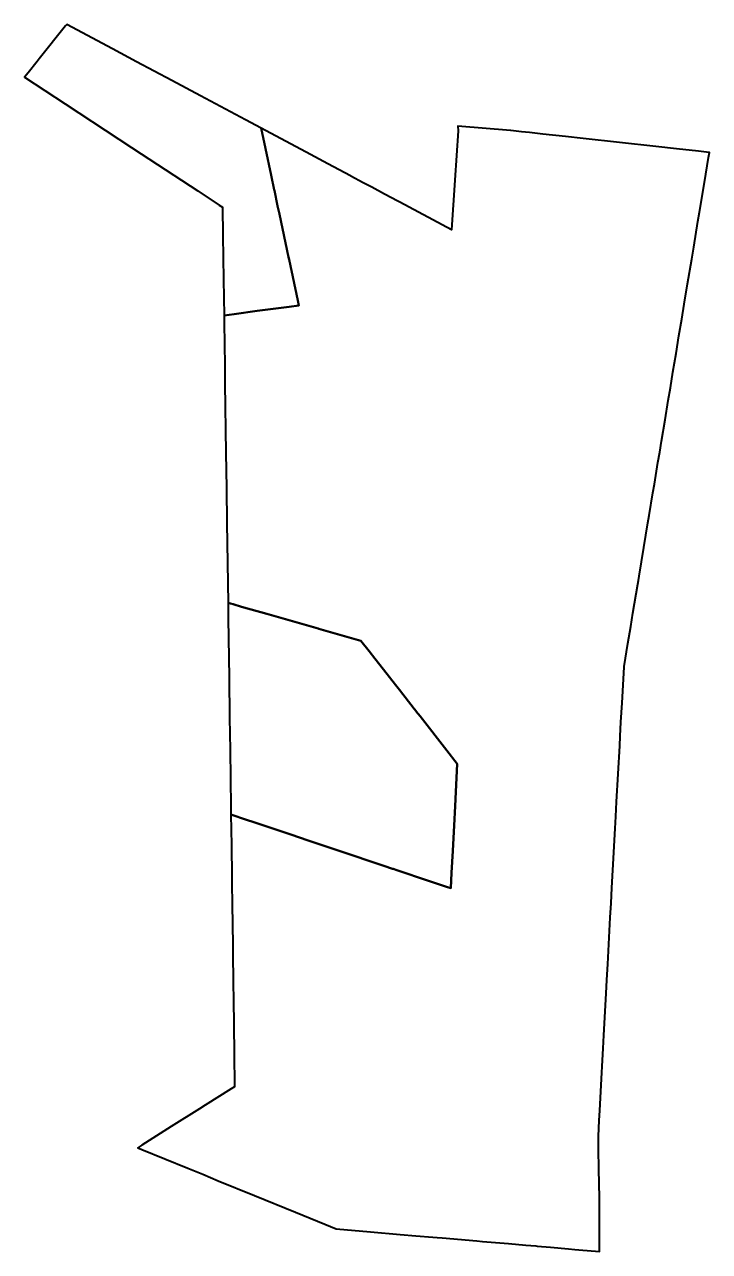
# Model space of a CAD drawing. Header units: metres. Extents: x 808112.7 to 808160.7, y 9157267.4 to 9157353.4.
import ezdxf

# ---------------------------------------------------------------- set-up
doc = ezdxf.new("R2010")
doc.units = ezdxf.units.M
doc.header["$MEASUREMENT"] = 0
doc.layers.add('2772-21238', color=1, linetype='Continuous')

msp = doc.modelspace()

# ---------------------------------------------------------------- linework, layer by layer
at = {"layer": '2772-21238', "color": 4, "lineweight": 40, "true_color": 0x00ffff}
msp.add_lwpolyline([(808112.952, 9157350.019), (808112.692, 9157349.695), (808115.538, 9157347.826), (808119.299, 9157345.357), (808120.185, 9157344.776), (808120.859, 9157344.334), (808124.819, 9157341.734), (808126.328, 9157340.743), (808126.563, 9157340.59), (808126.59, 9157338.616), (808126.632, 9157335.532), (808126.667, 9157333.017), (808127.031, 9157333.065), (808127.375, 9157333.111), (808128.987, 9157333.326), (808131.222, 9157333.623), (808131.913, 9157333.715), (808131.838, 9157334.064), (808131.223, 9157336.938), (808131.188, 9157337.102), (808130.548, 9157340.095), (808130.419, 9157340.699), (808130.193, 9157341.755), (808130.182, 9157341.805), (808129.961, 9157342.836), (808129.562, 9157344.703), (808129.257, 9157346.13), (808128.158, 9157346.716), (808125.027, 9157348.387), (808123.01, 9157349.464), (808120.538, 9157350.783), (808118.849, 9157351.684), (808115.65, 9157353.392), (808115.572, 9157353.295), (808113.723, 9157350.984), (808113.577, 9157350.801)], close=True, dxfattribs=at)
at = {"layer": '2772-21238', "color": 132, "lineweight": 40, "true_color": 0x00cccc}
for points in [[(808120.904, 9157274.878), (808120.62, 9157274.699), (808120.918, 9157274.577), (808124.119, 9157273.268), (808125.175, 9157272.836), (808126.264, 9157272.39), (808128.804, 9157271.352), (808131.675, 9157270.178), (808133.715, 9157269.344), (808134.509, 9157269.019), (808136.923, 9157268.809), (808138.991, 9157268.629), (808140.104, 9157268.532), (808141.289, 9157268.428), (808141.584, 9157268.41), (808141.945, 9157268.379), (808144.364, 9157268.171), (808144.775, 9157268.136), (808146.583, 9157267.98), (808147.799, 9157267.876), (808148.497, 9157267.816), (808148.603, 9157267.807), (808149.534, 9157267.727), (808150.797, 9157267.618), (808151.239, 9157267.58), (808151.515, 9157267.556), (808152.961, 9157267.432), (808152.973, 9157269.096), (808152.972, 9157269.132), (808152.957, 9157271.183), (808152.923, 9157273.191), (808152.899, 9157274.593), (808152.89, 9157275.148), (808152.884, 9157275.517), (808152.943, 9157276.607), (808152.981, 9157277.306), (808153.103, 9157279.523), (808153.174, 9157280.832), (808153.219, 9157281.646), (808153.27, 9157282.591), (808153.429, 9157285.5), (808153.482, 9157286.469), (808153.542, 9157287.569), (808153.72, 9157290.83), (808153.775, 9157291.827), (808153.834, 9157292.909), (808153.901, 9157294.144), (808154.061, 9157297.07), (808154.106, 9157297.897), (808154.163, 9157298.934), (808154.377, 9157302.846), (808154.415, 9157303.545), (808154.468, 9157304.506), (808154.542, 9157305.875), (808154.679, 9157308.374), (808154.686, 9157308.419), (808154.953, 9157310.027), (808155.151, 9157311.221), (808155.306, 9157312.151), (808155.642, 9157314.177), (808155.686, 9157314.441), (808155.736, 9157314.745), (808156.068, 9157316.745), (808156.355, 9157318.471), (808156.44, 9157318.983), (808156.705, 9157320.581), (808156.807, 9157321.194), (808157.058, 9157322.71), (808157.18, 9157323.442), (808157.307, 9157324.207), (808157.553, 9157325.693), (808157.779, 9157327.054), (808157.927, 9157327.948), (808158.107, 9157329.032), (808158.326, 9157330.351), (808158.529, 9157331.573), (808158.724, 9157332.746), (808158.899, 9157333.804), (808159.135, 9157335.222), (808159.42, 9157336.944), (808159.563, 9157337.804), (808159.861, 9157339.598), (808159.967, 9157340.24), (808160.269, 9157342.055), (808160.411, 9157342.915), (808160.604, 9157344.075), (808160.664, 9157344.438), (808160.463, 9157344.46), (808159.887, 9157344.523), (808158.359, 9157344.69), (808156.904, 9157344.849), (808151.824, 9157345.405), (808150.591, 9157345.54), (808149.001, 9157345.714), (808148.056, 9157345.818), (808147.492, 9157345.879), (808146.752, 9157345.96), (808146.726, 9157345.963), (808146.725, 9157345.963), (808143.048, 9157346.283), (808143.06, 9157345.946), (808142.824, 9157342.484), (808142.588, 9157339.015), (808138.979, 9157340.941), (808138.849, 9157341.011), (808137.912, 9157341.51), (808137.009, 9157341.992), (808136.418, 9157342.308), (808135.54, 9157342.777), (808135.512, 9157342.792), (808133.939, 9157343.631), (808132.421, 9157344.441), (808130.98, 9157345.21), (808129.257, 9157346.13), (808129.562, 9157344.703), (808129.961, 9157342.836), (808130.182, 9157341.805), (808130.193, 9157341.755), (808130.419, 9157340.699), (808130.548, 9157340.095), (808131.188, 9157337.102), (808131.223, 9157336.938), (808131.838, 9157334.064), (808131.913, 9157333.715), (808131.222, 9157333.623), (808128.987, 9157333.326), (808127.375, 9157333.111), (808127.031, 9157333.065), (808126.667, 9157333.017), (808126.674, 9157332.492), (808126.715, 9157329.492), (808126.732, 9157328.245), (808126.799, 9157323.389), (808126.833, 9157320.914), (808126.866, 9157318.465), (808126.943, 9157312.871), (808127.121, 9157312.82), (808127.295, 9157312.771), (808127.882, 9157312.604), (808129.656, 9157312.098), (808133.251, 9157311.075), (808133.312, 9157311.057), (808135.095, 9157310.549), (808136.256, 9157310.219), (808136.836, 9157309.478), (808137.228, 9157308.977), (808137.838, 9157308.196), (808138.675, 9157307.126), (808138.949, 9157306.776), (808139.991, 9157305.444), (808140.003, 9157305.429), (808140.003, 9157305.429), (808140.013, 9157305.416), (808140.013, 9157305.415), (808140.244, 9157305.12), (808140.256, 9157305.105), (808140.393, 9157304.929), (808142.277, 9157302.521), (808143.004, 9157301.591), (808142.901, 9157299.635), (808142.848, 9157298.62), (808142.778, 9157297.281), (808142.684, 9157295.505), (808142.603, 9157293.95), (808142.546, 9157292.875), (808142.253, 9157292.973), (808140.987, 9157293.398), (808138.765, 9157294.144), (808138.509, 9157294.23), (808138.456, 9157294.248), (808138.173, 9157294.343), (808138.172, 9157294.343), (808138.165, 9157294.346), (808138.148, 9157294.351), (808137.149, 9157294.686), (808136.732, 9157294.827), (808135.857, 9157295.12), (808132.564, 9157296.225), (808131.335, 9157296.638), (808128.543, 9157297.575), (808128.443, 9157297.608), (808128.24, 9157297.677), (808127.147, 9157298.044), (808127.176, 9157295.887), (808127.207, 9157293.67), (808127.207, 9157293.651), (808127.239, 9157291.327), (808127.246, 9157290.78), (808127.31, 9157286.166), (808127.324, 9157285.126), (808127.376, 9157281.35), (808127.408, 9157278.976), (808127.173, 9157278.827), (808125.337, 9157277.671), (808124.951, 9157277.427), (808122.967, 9157276.177)], [(808126.943, 9157312.871), (808126.946, 9157312.647), (808126.952, 9157312.255), (808126.958, 9157311.781), (808127.015, 9157307.653), (808127.054, 9157304.815), (808127.085, 9157302.567), (808127.14, 9157298.556), (808127.147, 9157298.044), (808128.24, 9157297.677), (808128.443, 9157297.608), (808128.543, 9157297.575), (808131.335, 9157296.638), (808132.564, 9157296.225), (808135.857, 9157295.12), (808136.732, 9157294.827), (808137.149, 9157294.686), (808138.148, 9157294.351), (808138.165, 9157294.346), (808138.172, 9157294.343), (808138.173, 9157294.343), (808138.456, 9157294.248), (808138.509, 9157294.23), (808138.765, 9157294.144), (808140.987, 9157293.398), (808142.253, 9157292.973), (808142.546, 9157292.875), (808142.603, 9157293.95), (808142.684, 9157295.505), (808142.778, 9157297.281), (808142.848, 9157298.62), (808142.901, 9157299.635), (808143.004, 9157301.591), (808142.277, 9157302.521), (808140.393, 9157304.929), (808140.256, 9157305.105), (808140.244, 9157305.12), (808140.013, 9157305.415), (808140.013, 9157305.416), (808140.003, 9157305.429), (808140.003, 9157305.429), (808139.991, 9157305.444), (808138.949, 9157306.776), (808138.675, 9157307.126), (808137.838, 9157308.196), (808137.228, 9157308.977), (808136.836, 9157309.478), (808136.256, 9157310.219), (808135.095, 9157310.549), (808133.312, 9157311.057), (808133.251, 9157311.075), (808129.656, 9157312.098), (808127.882, 9157312.604), (808127.295, 9157312.771), (808127.121, 9157312.82)]]:
    msp.add_lwpolyline(points, close=True, dxfattribs=at)

doc.saveas('drawing.dxf')
